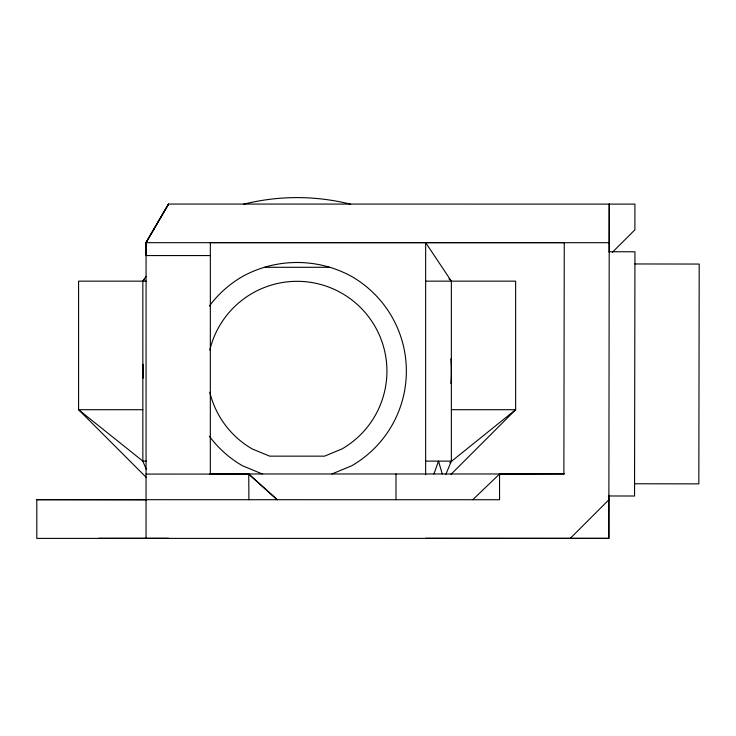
<?xml version="1.0" encoding="UTF-8"?>
<svg xmlns="http://www.w3.org/2000/svg" width="736" height="736" viewBox="0 0 736 736"><rect width="100%" height="100%" fill="white"/><g stroke="black" fill="none" stroke-linecap="round" stroke-linejoin="round"><path stroke-width="1.1" d="M608.847 495.3L608.838 538.375L36.8 538.393L36.8 499.68L499.56 499.735L499.551 474.03L563.85 473.791M612.389 252.282L634.892 229.816L634.92 204.111L168.48 204.056L146.059 242.678L146.059 255.558L210.33 255.558M146.059 538.375L146.068 242.595L168.562 204.056L145.986 242.595M210.33 474.085L210.349 242.696M609.206 204.047L609.178 252.135M425.647 538.264L608.838 538.375L609.252 204.13M563.877 473.975L564.264 242.705M143.161 364.375L143.161 377.899M433.964 473.947L438.5 461.122L442.262 473.947M445.915 474.251L451.361 461.122L451.361 281.161L425.647 242.595L425.647 474.757M146.197 469.2L142.848 461.122L142.848 281.161L145.986 276.451M142.848 281.161L144.458 279.551M449.751 462.723L515.651 409.704L515.623 281.152L425.647 281.161M450.956 474.389L515.651 409.704L451.361 409.704M570.262 538.375L608.847 499.79M472.714 499.744L499.551 474.03M331.918 473.975L351.734 465.759A109.259 109.259 0 0 0 351.734 276.515C317.86 257.821 276.35 257.821 242.475 276.515A109.259 109.259 0 0 0 209.383 306.001M248.759 474.076L277.26 499.762L248.75 474.085L248.897 499.772M209.769 242.595L564.457 242.613M146.059 242.678L609.252 242.705M264.739 267.297L329.47 267.297M146.206 281.161L78.577 281.161L78.577 409.704L146.492 477.627M142.848 409.704L78.577 409.704L142.848 461.122L146.206 461.122M425.647 461.122L451.38 461.132M209.751 473.975L564.208 473.975M146.059 474.085L248.897 474.076M146.068 499.79L36.8 499.68M98.67 538.283L168.562 538.264M609.242 251.74L634.947 251.786L634.542 496.018L608.828 495.972M634.929 263.957L699.2 264.058L698.832 483.874L634.561 483.764M262.292 473.975L242.475 465.759A109.259 109.259 0 0 1 209.383 436.273M448.951 278.751L451.361 281.161M395.986 473.975L395.986 499.68M209.806 350.042A89.81 89.81 0 0 1 350.897 299.212A89.81 89.81 0 0 1 342.01 448.923L324.539 456.154L269.67 456.154L252.2 448.923A89.81 89.81 0 0 1 209.806 392.233M450.901 358.736A170.32 170.32 0 0 1 450.901 383.548M142.986 377.908A170.32 170.32 0 0 1 142.986 364.366M243.57 204.231A219.595 219.595 0 0 1 350.64 204.231"/></g></svg>
